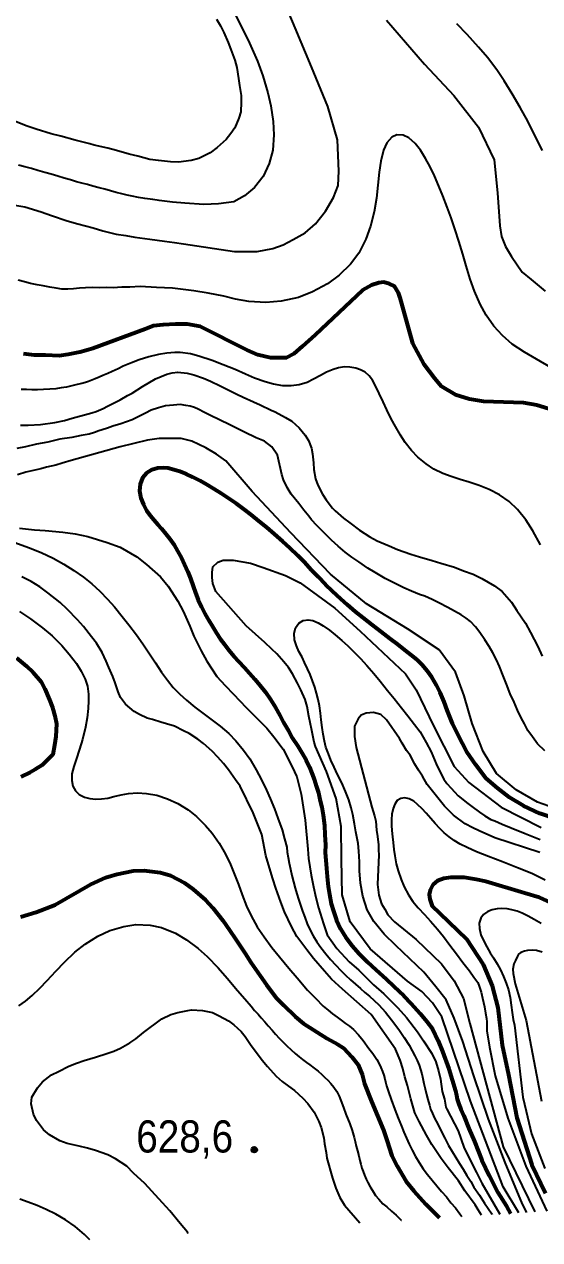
# Model space of a CAD drawing. Header units: metres. Extents: x 552626 to 559174, y 1843804 to 1852371.
# Drawn here: x 555814 to 556086, y 1843907 to 1844549 of the extents above; entities that cross this region are included whole.
import ezdxf

# ---------------------------------------------------------------- set-up
doc = ezdxf.new("R2010")
doc.units = ezdxf.units.M
doc.header["$LTSCALE"] = 6.8
for name, color, linetype, lineweight in [('1', 7, 'Continuous', 25), ('2', 7, 'Continuous', 53), ('5', 7, 'Continuous', 25)]:
    doc.layers.add(name, color=color, linetype=linetype, lineweight=lineweight)

msp = doc.modelspace()

# ---------------------------------------------------------------- hatches: boundary and pattern name
at = {"layer": '5'}
msp.add_hatch(color=256, dxfattribs=at).paths.add_polyline_path([(555937.27, 1843954.34, 1), (555934.27, 1843954.34, 1)])

# ---------------------------------------------------------------- linework, layer by layer
at = {"layer": '1'}
for points in [[(555808.25, 1844453.55), (555814.58, 1844452.35), (555823.19, 1844449.72), (555828.65, 1844447.83), (555836.99, 1844445.07), (555842.62, 1844443.4), (555850.68, 1844441.37), (555855.72, 1844439.81), (555862.9, 1844437.95), (555868.01, 1844437.35), (555872.7, 1844436.42), (555880.53, 1844435.4), (555888.38, 1844434.2), (555893.61, 1844433.52), (555898.45, 1844432.79), (555925.33, 1844428.74), (555937.22, 1844428.74), (555945.54, 1844430.33), (555951.09, 1844432.31), (555956.24, 1844435.1), (555962.58, 1844438.67), (555968.12, 1844443.44), (555973.27, 1844450.19), (555977.63, 1844457.34), (555980.01, 1844463.7), (555980.4, 1844471.25), (555979.68, 1844487.82), (555974.57, 1844505.39), (555965.96, 1844526.39), (555957.39, 1844547.05), (555944.53, 1844577.69)], [(555924.51, 1844556.55), (555929.27, 1844547.22), (555933.26, 1844538.89), (555937.39, 1844529.32), (555940.29, 1844521.55), (555942.93, 1844512.72), (555944.46, 1844505.82), (555945.7, 1844497.46), (555946.03, 1844490.53), (555945.49, 1844482.35), (555943.6, 1844475.32), (555940.43, 1844468.39), (555935.81, 1844462.66), (555930.66, 1844458.25), (555924.98, 1844455.13), (555916.79, 1844453.99), (555909.15, 1844453.59), (555899.01, 1844454.36), (555892.61, 1844454.95), (555885.59, 1844455.81), (555882.11, 1844456.25), (555877.94, 1844456.9), (555874.64, 1844457.43), (555871.35, 1844458.06), (555868.6, 1844458.62), (555865.74, 1844459.31), (555862.77, 1844460.06), (555859.88, 1844460.87), (555856.83, 1844461.72), (555853.81, 1844462.53), (555850.59, 1844463.38), (555847.68, 1844464.13), (555844.64, 1844464.92), (555841.85, 1844465.7), (555838.75, 1844466.6), (555835.43, 1844467.6), (555832.12, 1844468.58), (555828.55, 1844469.64), (555825.23, 1844470.6), (555821.54, 1844471.62), (555818.15, 1844472.59), (555814.57, 1844473.49), (555811.21, 1844474.46)], [(555915.82, 1844551.56), (555917.87, 1844548.11), (555919.65, 1844544.53), (555921.93, 1844539.2), (555923.44, 1844535.49), (555925.56, 1844529.96), (555926.53, 1844525.99), (555927.45, 1844520.2), (555928, 1844516.56), (555928.76, 1844511.24), (555928.91, 1844507.74), (555928.69, 1844502.67), (555927.59, 1844499.3), (555925.47, 1844494.18), (555923.39, 1844491.07), (555920.83, 1844487.99), (555916.14, 1844483.69), (555912.48, 1844480.95), (555906.4, 1844477.9), (555902.35, 1844476.83), (555895.79, 1844476), (555891.49, 1844476.13), (555885.13, 1844476.86), (555880.68, 1844477.44), (555874.19, 1844479.1), (555869.78, 1844480.17), (555863.06, 1844482.18), (555858.43, 1844483.41), (555851.28, 1844485.08), (555848.92, 1844485.73), (555841.26, 1844487.63), (555833.58, 1844489.71), (555828.47, 1844490.97), (555820.56, 1844493.41), (555815.78, 1844495.09), (555808.28, 1844498.05)], [(556005.62, 1844551.07), (556025.61, 1844527.8), (556041.2, 1844511.15), (556054.19, 1844494.56), (556062.39, 1844477.16), (556064.13, 1844459.78), (556065.42, 1844442.32), (556066.29, 1844436.66), (556068.46, 1844431.43), (556071.5, 1844426.2), (556077.15, 1844417.92), (556081.93, 1844414), (556089.32, 1844407.89)], [(556087.85, 1844482.14), (556084.29, 1844489.47), (556080.1, 1844497.65), (556076.1, 1844504.98), (556072, 1844512.08), (556067.73, 1844518.93), (556063.77, 1844524.73), (556058.85, 1844531.28), (556054.2, 1844536.78), (556048.2, 1844543.39), (556042.63, 1844549.07)], [(556039.62, 1844446.67), (556037.66, 1844452.19), (556035.32, 1844458.26), (556033.25, 1844463.38), (556030.9, 1844468.72), (556028.63, 1844473.47), (556026.21, 1844478.03), (556023.45, 1844482.34), (556020.68, 1844485.87), (556017.37, 1844488.81), (556014.35, 1844490.35), (556011.05, 1844490.52), (556008.38, 1844489.3), (556005.82, 1844486.25), (556004.05, 1844482.31), (556002.61, 1844476.59), (556001.76, 1844470.73), (556001.04, 1844463.86), (556000.21, 1844456.97), (555999.08, 1844449.86), (555997.12, 1844442.24), (555994.68, 1844435.27), (555990.88, 1844427.93), (555986.61, 1844422.07), (555980.59, 1844416.24), (555974.39, 1844411.77), (555966.52, 1844407.51), (555959.03, 1844404.58), (555949.99, 1844402.5), (555941.77, 1844401.91), (555932.87, 1844402.41), (555925.76, 1844403.72), (555919.61, 1844405.15), (555911.34, 1844406.79), (555903.86, 1844407.99), (555892.65, 1844409.41), (555884.13, 1844409.84), (555875.58, 1844410.32), (555870, 1844409.93), (555865.81, 1844410.03), (555861.32, 1844409.66), (555857.97, 1844409.87), (555854.02, 1844409.67), (555850.42, 1844409.74), (555846.65, 1844409.58), (555843.51, 1844409.4), (555840.24, 1844409.17), (555837.3, 1844408.97), (555834.23, 1844409.01), (555831.11, 1844409.49), (555827.89, 1844409.95), (555824.35, 1844410.68), (555821.05, 1844411.25), (555817.56, 1844411.94), (555814.43, 1844412.72), (555811.06, 1844413.63)], [(556092.32, 1844367.55), (556084.72, 1844371.91), (556078.38, 1844375.66), (556071.96, 1844379.92), (556066.83, 1844384.36), (556062.19, 1844389.29), (556058.19, 1844395.15), (556054.94, 1844401), (556051.94, 1844407.92), (556049.76, 1844414.17), (556047.59, 1844421.25), (556045.82, 1844427.44), (556043.73, 1844434.3), (556041.85, 1844440.18), (556039.62, 1844446.67)], [(556086.79, 1844273.92), (556082.8, 1844281.27), (556079.18, 1844287.01), (556074.77, 1844292.56), (556070.33, 1844296.74), (556065.26, 1844300.34), (556059.83, 1844303.13), (556054.54, 1844305.24), (556049.14, 1844307.02), (556044.51, 1844308.34), (556039.63, 1844309.88), (556035.29, 1844311.51), (556030.56, 1844313.92), (556026.42, 1844316.63), (556022.12, 1844320.23), (556018.77, 1844323.73), (556015.45, 1844327.94), (556012.91, 1844331.81), (556010.3, 1844336.37), (556008.11, 1844340.47), (556005.72, 1844345.25), (556003.72, 1844349.34), (556001.63, 1844353.89), (555999.96, 1844357.44), (555998.19, 1844360.87), (555996.39, 1844363.2), (555994.37, 1844365.08), (555991.85, 1844366.34), (555989.3, 1844367.22), (555986.24, 1844367.77), (555983.45, 1844367.88), (555980.25, 1844367.45), (555977.33, 1844366.56), (555973.93, 1844365.04), (555970.78, 1844363.35), (555967.07, 1844361.37), (555963.64, 1844359.7), (555959.49, 1844358.34), (555955.26, 1844357.8), (555950.85, 1844357.8), (555945.95, 1844358.7), (555941.47, 1844359.93), (555935.91, 1844361.98), (555931.08, 1844363.98), (555925.62, 1844366.4), (555919.29, 1844368.93), (555913.49, 1844371.21), (555906.47, 1844373.46), (555902.08, 1844374.68), (555896.7, 1844375.54), (555893.8, 1844375.49), (555889.5, 1844375.16), (555885.1, 1844374.41), (555880.12, 1844373.21), (555874.9, 1844371.61), (555870.87, 1844369.99)], [(555870.87, 1844369.99), (555866.53, 1844368.25), (555863.84, 1844366.87), (555860.79, 1844365.46), (555858.45, 1844364.35), (555855.85, 1844363.25), (555853.89, 1844362.36), (555851.7, 1844361.51), (555849.94, 1844360.8), (555848.23, 1844360.16), (555846.69, 1844359.66), (555844.65, 1844359.08), (555842.16, 1844358.52), (555839.34, 1844357.83), (555836.56, 1844357.24), (555833.75, 1844356.73), (555830.94, 1844356.33), (555827.84, 1844356.11), (555824.52, 1844355.85), (555821.29, 1844355.82), (555818.28, 1844355.73), (555815.49, 1844355.84), (555812.61, 1844355.98)], [(555858.17, 1844347.09), (555862.1, 1844349.11), (555864.87, 1844350.5), (555868.77, 1844352.7), (555871.28, 1844353.96), (555876.72, 1844357.49), (555883.62, 1844361.59), (555889.5, 1844363.94), (555892.34, 1844364.77), (555895.34, 1844365.15), (555900.26, 1844364.53), (555903.87, 1844363.74), (555908.96, 1844361.82), (555912.67, 1844360.28), (555917.83, 1844357.8), (555921.26, 1844356.14), (555926.63, 1844353.48), (555929.88, 1844351.8), (555935.31, 1844349.44), (555938.94, 1844347.8), (555944.6, 1844345.09), (555946.71, 1844344.12), (555952.21, 1844341.2), (555955.51, 1844339.14), (555959.45, 1844335.74), (555962.61, 1844331.76), (555964.37, 1844329.04), (555966.03, 1844324.88), (555966.49, 1844321.99), (555966.99, 1844317.21), (555967.15, 1844313.71), (555968.15, 1844308.71), (555969.24, 1844305.33), (555971.72, 1844300.7), (555973.72, 1844297.62), (555977.11, 1844293.29), (555978.53, 1844291.86), (555982.92, 1844287.94), (555986.18, 1844285.4), (555991.31, 1844281.58), (555996.69, 1844278.07), (556000.58, 1844275.9), (556006.98, 1844273.28), (556011.4, 1844271.37), (556018.35, 1844269), (556022.91, 1844267.49), (556029.6, 1844265.66), (556034.24, 1844264.25), (556041.46, 1844262.02), (556046.25, 1844260.15), (556051.24, 1844258.3), (556055.97, 1844256.14), (556062.54, 1844252.21), (556066.63, 1844249.21), (556071.6, 1844243.65), (556074.43, 1844239.26), (556078.98, 1844232.51), (556081.59, 1844227.61), (556085.46, 1844220.21), (556087.72, 1844215.08)], [(555812.39, 1844337.09), (555816.39, 1844337.02), (555822.8, 1844337.44), (555830.47, 1844338.4), (555835.55, 1844339.51), (555839.68, 1844340.69), (555848.12, 1844343.08), (555850.05, 1844343.61), (555852.33, 1844344.37), (555855.94, 1844345.96), (555858.17, 1844347.09)], [(556085.31, 1844168.81), (556082.66, 1844172.48), (556080.22, 1844175.83), (556078.37, 1844179.34), (556076.69, 1844182.55), (556074.8, 1844186.54), (556072.93, 1844190.72), (556070.94, 1844195.22), (556069.01, 1844200.22), (556067.16, 1844204.68), (556065.21, 1844209.63), (556063.6, 1844213.16), (556061.78, 1844216.83), (556059.74, 1844220.24), (556057.49, 1844223.74), (556054.82, 1844227.51), (556052.5, 1844230.5), (556049.83, 1844233.36), (556047.56, 1844235.19), (556044.9, 1844236.89), (556041.42, 1844238.9), (556037.86, 1844240.79), (556033.28, 1844243.29), (556029.69, 1844244.98), (556025.76, 1844246.69), (556023.04, 1844247.55), (556018.75, 1844249.38), (556014.66, 1844251.2), (556009.15, 1844254.03), (556004.9, 1844256.03), (555999.66, 1844259.17), (555995.74, 1844261.46), (555990.9, 1844264.92), (555987.26, 1844267.42), (555983.76, 1844270.03), (555980.12, 1844273.17), (555976.59, 1844276.36), (555971.92, 1844280.98), (555968.78, 1844284.15), (555965.98, 1844287.15), (555964.56, 1844288.96), (555961.92, 1844292.16), (555959.26, 1844295.65), (555955.31, 1844300.62), (555953.13, 1844304.1), (555951.11, 1844308.26), (555950.28, 1844311.09), (555948.06, 1844321.25), (555945.01, 1844325.6), (555941.1, 1844328.66), (555936.75, 1844330.4), (555930.67, 1844333.45), (555922.41, 1844337.38), (555912.62, 1844342.13), (555909.46, 1844343.82), (555906.17, 1844345.52), (555904.11, 1844346.34), (555901.89, 1844347.16), (555899.66, 1844347.53), (555896.55, 1844347.92), (555893.16, 1844347.71), (555888.91, 1844347.35), (555885.21, 1844346.29), (555881.27, 1844344.97), (555878.39, 1844343.48)], [(555878.39, 1844343.48), (555875.44, 1844342.04), (555873.31, 1844340.98), (555871.2, 1844339.96), (555868.27, 1844338.89), (555865.27, 1844337.77), (555861.02, 1844336.48), (555858.23, 1844335.54), (555855.49, 1844334.69), (555853.7, 1844334.02), (555851.42, 1844333.27), (555848.56, 1844332.34), (555844.4, 1844331.61), (555839.34, 1844330.5), (555833.14, 1844329.64), (555826.72, 1844328.16), (555820.77, 1844327), (555815.01, 1844325.59), (555810.45, 1844324.8)], [(556103.28, 1844131.64), (556085.35, 1844137.84), (556074.06, 1844144.35), (556063.6, 1844153.02), (556056.59, 1844164.72), (556050.75, 1844179.43), (556046.57, 1844194.17), (556041.93, 1844206.61), (556033.37, 1844218.43), (556016.73, 1844229.41), (555995.01, 1844242.61), (555976.02, 1844258.31), (555955.11, 1844280.19), (555934.7, 1844302), (555920.67, 1844318.19), (555915.89, 1844321.68), (555910.24, 1844325.17), (555902.85, 1844328.66), (555897.2, 1844329.96), (555890.67, 1844329.96), (555885.46, 1844329.96), (555879.37, 1844329.09), (555865.03, 1844325.6), (555839.02, 1844318.33), (555834.32, 1844317.07), (555831.03, 1844315.9), (555826.01, 1844314.89)], [(555826.01, 1844314.89), (555822.98, 1844314.03), (555818.25, 1844312.96), (555815.1, 1844312.19), (555810.69, 1844310.87)], [(555811.76, 1844282.6), (555819.66, 1844281.87), (555825.43, 1844281.45), (555834.7, 1844280.52), (555841.11, 1844279.6), (555847.85, 1844278.25), (555858.15, 1844275.16), (555864.96, 1844272.58), (555873.7, 1844267.48), (555878.87, 1844263.46), (555886.17, 1844256.93), (555890.21, 1844252.1), (555895.39, 1844244.17), (555898.16, 1844238.8), (555901.72, 1844230.95), (555903.9, 1844225.7), (555907.75, 1844217.79), (555910.63, 1844212.34), (555915.92, 1844204.33), (555920.33, 1844199.54), (555924.8, 1844195.05), (555931.5, 1844187.98), (555935.79, 1844183.46), (555942.31, 1844177.03), (555946.03, 1844172.45), (555950.95, 1844165.91), (555955.74, 1844156.65), (555958.14, 1844151.31), (555960.53, 1844142.23), (555962.66, 1844128.35), (555964.05, 1844113.03), (555964.37, 1844108.21), (555965.77, 1844099.33), (555967.1, 1844093.21), (555968.19, 1844087.62), (555969.64, 1844082.09), (555972.22, 1844073.64), (555974.29, 1844067.8), (555979.28, 1844060.7), (555985.79, 1844053.61), (555990.93, 1844049.1), (555998.74, 1844041.5), (556004.12, 1844036.65), (556011.61, 1844029.3), (556016.16, 1844024.24)], [(555809.3, 1844275.16), (555816.49, 1844272.47), (555823.16, 1844269.79)], [(555823.16, 1844269.79), (555829.57, 1844266.81), (555835.24, 1844263.69), (555840.55, 1844260.35), (555845.5, 1844256.84), (555849.95, 1844253.22), (555854.15, 1844249.47), (555858.18, 1844245.24), (555861.9, 1844241.05), (555865.97, 1844236.09), (555869.6, 1844231.52), (555873.56, 1844226.24), (555876.96, 1844221.53), (555880.48, 1844216.25), (555883.61, 1844211.48), (555886.8, 1844206.64), (555889.92, 1844202.36), (555892.96, 1844198.56), (555896.42, 1844194.95), (555899.91, 1844191.73), (555904.33, 1844188.15), (555908.6, 1844184.92), (555913.56, 1844181.28), (555917.78, 1844178.06), (555922.34, 1844174.12), (555926.08, 1844170.31), (555930.03, 1844165.47), (555933.32, 1844160.77), (555936.78, 1844155.05), (555939.59, 1844149.8), (555942.24, 1844144.3), (555944.06, 1844139.85), (555946.45, 1844134.37), (555948.18, 1844129.5), (555950.54, 1844123.29), (555951.75, 1844118.62), (555952.89, 1844114.12), (555953.15, 1844111.42), (555953.62, 1844108.69), (555954.17, 1844105.77), (555954.95, 1844102.56), (555955.64, 1844099.13), (555956.54, 1844095.82), (555957.32, 1844092.57), (555958.25, 1844089.54), (555959.05, 1844086.61), (555960.11, 1844083.58), (555961.13, 1844080.42), (555962.47, 1844077.1), (555963.74, 1844073.66), (555965.33, 1844070.36), (555966.86, 1844067.27), (555968.84, 1844064.19), (555970.93, 1844061.19), (555973.51, 1844057.88), (555976.04, 1844054.85), (555978.82, 1844051.73), (555981.38, 1844049.06), (555983.97, 1844046.57), (555986.61, 1844044.09), (555989.16, 1844041.8), (555991.83, 1844039.41), (555994.19, 1844037.37), (555996.56, 1844035.38), (555999.06, 1844033.19)], [(556075.39, 1843920.96), (556067.25, 1843934.7), (556049.91, 1843979.97), (556034.83, 1844024.49), (556029.8, 1844031.99), (556024.22, 1844037.96), (556016.73, 1844043.35), (555997.02, 1844060.41), (555986.35, 1844074.65), (555982.14, 1844088.94), (555981.89, 1844107.74), (555981.71, 1844125), (555978.93, 1844139.83), (555973.91, 1844154.06), (555967.99, 1844167.29), (555967.42, 1844169.59), (555966.68, 1844173.21), (555966.16, 1844175.81), (555965.25, 1844180.07), (555964.56, 1844183.31), (555963.63, 1844188.43), (555962.68, 1844192.21), (555960.42, 1844197.35), (555958.56, 1844200.82), (555955.95, 1844205.73), (555953.82, 1844209.07), (555951.44, 1844212.11), (555947.69, 1844216.2), (555945.09, 1844218.73), (555941.31, 1844222.35), (555931.48, 1844231.01), (555915.42, 1844249.23), (555913.88, 1844253.46), (555913.5, 1844256.54), (555913.5, 1844259.24), (555913.88, 1844262.32), (555916.57, 1844264.63), (555919.26, 1844265.78), (555924.63, 1844265.78), (555933.84, 1844264.24)], [(555933.84, 1844264.24), (555940.37, 1844261.93), (555952.26, 1844257.7), (555959.94, 1844253.85), (555978.25, 1844240.35), (555991.7, 1844228.18), (556015.63, 1844205.8), (556021.14, 1844197.23), (556030.32, 1844178.24), (556041.34, 1844156.8), (556049.12, 1844148.37), (556066.03, 1844135.22), (556087.17, 1844124.5)], [(555958.28, 1844067.03), (555955.42, 1844072.3), (555951.79, 1844080.04), (555949.81, 1844085.13), (555947.19, 1844092.43), (555945.61, 1844097.38), (555943.33, 1844104.91), (555941.87, 1844109.78), (555939.77, 1844120.87), (555935.24, 1844132.35), (555928.34, 1844146.37), (555925.92, 1844149.77), (555922.23, 1844155.01), (555919.43, 1844158.36), (555916.45, 1844161.69), (555913.5, 1844164.84), (555909.01, 1844168.83), (555905.96, 1844171.2), (555901.31, 1844174.14), (555898.38, 1844175.57), (555893.7, 1844178.03), (555889.46, 1844179.3), (555886.49, 1844180.26), (555882.06, 1844181.51), (555879.2, 1844182.38), (555875.07, 1844184.24), (555872.41, 1844185.81), (555867.84, 1844189.7), (555865.12, 1844193.16), (555863.89, 1844196.14), (555862.25, 1844200.97), (555861.08, 1844204.24), (555858.95, 1844209.1), (555857.59, 1844212.35), (555855.4, 1844216.92), (555852.4, 1844221.96), (555849.79, 1844225.33), (555845.6, 1844230.79), (555842.4, 1844234.28), (555836.96, 1844239.87), (555833.18, 1844243.48), (555826.84, 1844248.58), (555822.47, 1844251.64), (555817.94, 1844254.49), (555813.07, 1844256.92)], [(555811.71, 1844238.6), (555817.6, 1844234.81), (555823.94, 1844230.08), (555829.01, 1844225.71), (555834.19, 1844220.61), (555838.09, 1844216.18), (555841.81, 1844211.26), (555844.33, 1844207.16), (555846.47, 1844202.83), (555847.61, 1844199.15), (555848.25, 1844195.02), (555848.31, 1844191.4), (555848.11, 1844187.42), (555847.5, 1844182.5), (555846.56, 1844177.46), (555845.03, 1844171), (555843.43, 1844165.98), (555841.66, 1844160.52), (555840.4, 1844156.77)], [(556079.6, 1843921.22), (556077.43, 1843925.52), (556068.29, 1843947.5), (556059.47, 1843970.41), (556051.62, 1843993.34), (556045.89, 1844011.53), (556041.35, 1844023.86), (556037.05, 1844033.47), (556031.67, 1844040.31), (556025.22, 1844048.2), (556017.83, 1844055.09), (556010.55, 1844062.12), (556004.27, 1844068.24), (555998.93, 1844074.96), (555995.37, 1844081.13), (555993, 1844088.32), (555991.79, 1844095.11), (555991.31, 1844101.63), (555991.36, 1844106.41), (555990.93, 1844111.99), (555990.53, 1844116.05), (555989.42, 1844122.21), (555988.68, 1844126.4), (555987.81, 1844131.44), (555986.98, 1844134.91), (555985.72, 1844139.07), (555983.92, 1844143.63), (555981.9, 1844148.09), (555979.77, 1844152.48), (555977.91, 1844156.35), (555976.15, 1844160.13), (555974.87, 1844163.37), (555973.62, 1844166.99), (555972.85, 1844170.15), (555972.12, 1844173.87), (555971.62, 1844177.32), (555971.14, 1844181.33), (555970.72, 1844184.89), (555970.2, 1844188.78), (555969.53, 1844192.08), (555968.69, 1844195.55), (555967.64, 1844198.76), (555966.53, 1844201.96), (555965.19, 1844205.31), (555963.9, 1844208.36), (555962.34, 1844211.71), (555960.97, 1844214.5), (555959.36, 1844217.58), (555958.09, 1844220.42), (555957.03, 1844223.69), (555956.82, 1844227.01), (555957.59, 1844230.09), (555959.27, 1844232.55), (555961.59, 1844233.9), (555964.14, 1844234.28), (555966.67, 1844233.81), (555969.45, 1844232.61)], [(555969.45, 1844232.61), (555972.15, 1844231.01), (555975.41, 1844228.73), (555978.45, 1844226.34), (555981.99, 1844223.37), (555985.15, 1844220.49), (555988.55, 1844217.22), (555991.84, 1844213.82), (555995.13, 1844210.17), (555998.82, 1844205.94), (556002.21, 1844201.79), (556006.18, 1844196.99), (556009.57, 1844192.67), (556013.48, 1844187.77), (556016.79, 1844183.57), (556020.38, 1844178.95), (556023.35, 1844175.06), (556026.58, 1844169.41), (556029.2, 1844164.44), (556031.81, 1844158.18), (556033.68, 1844154.1), (556035.75, 1844150.04), (556037.44, 1844147.81), (556039.62, 1844145.31), (556041.41, 1844143.32), (556043.42, 1844141.32), (556044.96, 1844139.97), (556047.85, 1844137.67), (556050.68, 1844135.55), (556054.66, 1844132.59), (556057.55, 1844130.68), (556060.69, 1844128.83), (556062.8, 1844127.99), (556066.62, 1844126.35), (556071.33, 1844124.44), (556078.85, 1844121.37), (556086.75, 1844118.26)], [(556086.52, 1844111.4), (556062.78, 1844119), (556054.52, 1844122.74), (556051.06, 1844124.34), (556047.07, 1844126.48), (556040.94, 1844131.02), (556036.15, 1844135.83), (556027.1, 1844147.2), (556024.54, 1844151.73), (556022.53, 1844154.81), (556020.61, 1844157.99), (556018.03, 1844162.71), (556016.09, 1844165.22), (556013.89, 1844169.13), (556012.36, 1844171.51), (556005.61, 1844181.49), (556002.54, 1844184.19), (555998.7, 1844185.34), (555994.86, 1844184.96), (555992.17, 1844183.8), (555990.64, 1844181.88), (555988.72, 1844178.03), (555988.72, 1844174.95), (555988.72, 1844172.64), (555989.49, 1844166.87), (555997.87, 1844135.26), (555999.21, 1844130.67), (555999.85, 1844127.81), (556000.33, 1844123.21), (556000.76, 1844119.83), (556001.32, 1844115.34), (556001.38, 1844112.59), (556001.5, 1844110.13), (556000.74, 1844094.44), (556001.54, 1844088.83), (556002.87, 1844084.29), (556004.73, 1844081.35), (556006.33, 1844078.41), (556009.79, 1844074.68), (556021.24, 1844065.43), (556034.63, 1844052.51), (556041.33, 1844043.56), (556046.16, 1844034.23), (556049.57, 1844021.07), (556067.25, 1843955.83), (556083.93, 1843921.49)], [(556089.1, 1844165.01), (556085.31, 1844168.81)], [(555840.4, 1844156.77), (555839.51, 1844152.9), (555839.39, 1844149.42), (555839.89, 1844146.45), (555841.36, 1844143.84), (555843.32, 1844142.03), (555846.09, 1844140.56), (555848.92, 1844139.82), (555852.14, 1844139.48), (555855.13, 1844139.63), (555858.44, 1844140.12), (555861.66, 1844140.83), (555865.54, 1844141.73), (555869.36, 1844142.44), (555874.05, 1844142.87), (555878.88, 1844142.58), (555884.34, 1844141.63), (555890.02, 1844139.68), (555895.33, 1844137.25), (555900.78, 1844133.8), (555905.24, 1844130.27), (555910, 1844125.64), (555913.55, 1844121.56), (555917.3, 1844116.28), (555919.94, 1844111.76), (555922.86, 1844105.85), (555925.02, 1844100.66), (555927.42, 1844094.41), (555929.36, 1844089.01), (555931.7, 1844083.05), (555934.07, 1844077.92), (555937.31, 1844072.11), (555940.91, 1844066.75), (555945.01, 1844061.2), (555948.99, 1844056.29), (555953.95, 1844050.3), (555958.42, 1844045.06), (555963.94, 1844038.67), (555968.02, 1844034.32), (555972.11, 1844030.12), (555974.74, 1844027.99), (555977.11, 1844026.05), (555979.52, 1844024.28), (555981.63, 1844022.71), (555983.96, 1844021.06), (555985.99, 1844019.55), (555988.15, 1844017.84), (555990.74, 1844014.97), (555993.22, 1844012.07), (555996.31, 1844007.86), (555998.35, 1844005.09), (556000.46, 1844001.93), (556001.5, 1844000.1), (556002.63, 1843997.84), (556003.44, 1843995.7), (556004.13, 1843993.68), (556004.68, 1843991.7), (556005.06, 1843990.17), (556005.54, 1843988.14), (556006.6, 1843984.93), (556007.97, 1843980.82), (556010.03, 1843975.49), (556011.65, 1843971.06), (556013.44, 1843966.83), (556014.64, 1843963.66)], [(556089.37, 1844096.77), (556082.25, 1844100.19), (556074.7, 1844103.31), (556066.75, 1844106.41), (556059.42, 1844109.3), (556053.16, 1844111.75), (556048.17, 1844113.99), (556044.48, 1844115.76), (556041.3, 1844117.67), (556038.6, 1844119.59), (556036.02, 1844121.74), (556033.67, 1844124.04), (556031.33, 1844126.6), (556029, 1844129.25), (556026.55, 1844132.03), (556024.31, 1844134.44), (556022.01, 1844136.77), (556019.91, 1844138.43), (556017.61, 1844139.71), (556015.24, 1844140.21), (556013.07, 1844139.87), (556011.19, 1844138.83), (556009.9, 1844136.82), (556009, 1844134.57), (556008.46, 1844131.52), (556008.17, 1844128.79), (556008.16, 1844125.56), (556008.37, 1844122.87), (556008.73, 1844119.64), (556009.08, 1844116.66), (556009.5, 1844112.99), (556009.93, 1844109.53), (556010.73, 1844105.39), (556011.72, 1844101.56), (556013.29, 1844097.1), (556014.96, 1844093.13), (556017.11, 1844089.01), (556019.52, 1844085.42), (556022.27, 1844082.05), (556025.56, 1844078.53), (556028.75, 1844075.12), (556032.43, 1844070.91), (556035.58, 1844066.97), (556038.92, 1844062.46), (556042.51, 1844057.77), (556045.81, 1844053.27), (556049.43, 1844048.74), (556051.66, 1844045.56), (556053.7, 1844042.59), (556054.49, 1844040.74), (556055.52, 1844037.48), (556056.31, 1844034.3), (556057.27, 1844029.86), (556057.86, 1844026.54), (556058.34, 1844023.59), (556058.49, 1844021.82), (556058.51, 1844020.74), (556058.54, 1844017.07), (556060.03, 1844008.49), (556062.99, 1843993.28), (556069.57, 1843971.02), (556079.1, 1843945.55), (556090.13, 1843921.88)], [(556087.17, 1844073.82), (556083.53, 1844075.95), (556080.43, 1844077.65), (556077.24, 1844079.23), (556074.62, 1844080.31), (556071.77, 1844081.12), (556069.31, 1844081.57), (556066.49, 1844081.71), (556064.06, 1844081.63), (556061.27, 1844081.04), (556059.05, 1844080.18), (556056.78, 1844078.57), (556055.38, 1844076.73), (556054.48, 1844074.08), (556054.68, 1844071.12), (556055.44, 1844067.82), (556056.92, 1844064.42), (556058.48, 1844061.49), (556060.37, 1844058.39), (556062.05, 1844055.76), (556064.01, 1844052.47), (556065.69, 1844049.35), (556067.42, 1844045.85), (556068.76, 1844042.36), (556069.97, 1844038.74), (556070.83, 1844034.67), (556071.47, 1844030.77), (556071.83, 1844026.8), (556072.5, 1844023.13), (556073.08, 1844020.08), (556077.62, 1843982.13), (556079.27, 1843974.62), (556082.14, 1843962.63), (556089.23, 1843944.32)], [(555826.37, 1844043.64), (555831.01, 1844048.67), (555835.47, 1844053.33), (555841.01, 1844058.65), (555846.41, 1844062.98), (555853.07, 1844067.17), (555859.41, 1844070.04), (555866.94, 1844072.2), (555873.27, 1844073.25), (555880.83, 1844072.96), (555886.77, 1844071.69), (555894.17, 1844068.64), (555899.89, 1844065.15), (555906.2, 1844060.64), (555910.92, 1844056.35), (555916.62, 1844050.41), (555921.4, 1844044.9), (555926.93, 1844038.48), (555930.69, 1844033.96), (555934.05, 1844030.16), (555935.93, 1844027.92), (555937.74, 1844026.01), (555939.43, 1844023.96), (555941.35, 1844021.89), (555943.07, 1844019.81), (555945.15, 1844017.49), (555946.96, 1844015.41), (555948.85, 1844013.3), (555950.84, 1844011.34), (555952.88, 1844009.22), (555955.2, 1844007.14), (555957.26, 1844005.15), (555959.37, 1844003.4), (555961.2, 1844001.91), (555963.24, 1844000.48), (555965.16, 1843999.11), (555967.41, 1843997.46), (555969.44, 1843995.82), (555971.4, 1843994.13), (555973.09, 1843992.54), (555974.54, 1843991.01), (555976.15, 1843989.24), (555977.77, 1843987.32), (555979.29, 1843985.01), (555980.66, 1843982.65), (555981.45, 1843980.33), (555982.9, 1843976.66), (555984.12, 1843973.05), (555986.12, 1843968.01), (555987.35, 1843964.39), (555988.52, 1843960.78), (555988.99, 1843958.63), (555989.63, 1843956.17), (555990.18, 1843953.76), (555990.93, 1843951.05), (555991.44, 1843948.7), (555992, 1843946.62), (555992.58, 1843944.64), (555993.18, 1843942.89), (555994.03, 1843940.82), (555994.85, 1843938.83), (555995.78, 1843936.96), (555996.93, 1843934.77), (555998.14, 1843932.86), (555999.81, 1843930.19), (556001.55, 1843928.19), (556003.58, 1843925.73), (556005.74, 1843924.08), (556008.12, 1843921.8), (556010.72, 1843919.71), (556013.32, 1843917.15), (556013.4, 1843917.08)], [(556055.67, 1843919.72), (556053.96, 1843922.5), (556052.3, 1843925.15), (556046.97, 1843932.68), (556043.66, 1843937.8), (556038.11, 1843944.82), (556034.37, 1843949.6), (556029.44, 1843956.99), (556026.72, 1843961.98), (556022.75, 1843969.3), (556020.55, 1843973.89), (556018.41, 1843981.15), (556016.57, 1843988.17), (556015.32, 1843992.87), (556014.19, 1843997.3), (556012.79, 1844001.61), (556010.25, 1844007.49), (555997.55, 1844025.8), (555982.36, 1844039.17), (555976.45, 1844044.43), (555972.78, 1844048.64), (555966.98, 1844055.35), (555963.45, 1844059.96), (555958.28, 1844067.03)], [(556087.83, 1844058.73), (556084.69, 1844059.48), (556082.86, 1844059.73), (556080.02, 1844059.56), (556078.44, 1844059.27), (556076.45, 1844058.45), (556075.32, 1844057.64), (556074.68, 1844056.61), (556073.66, 1844054.2), (556072.82, 1844052.48), (556072.22, 1844049.74), (556072.42, 1844047.39), (556073.47, 1844042), (556079.27, 1844022.66), (556087.43, 1843979.92)], [(555811.47, 1844030.34), (555815.03, 1844032.82), (555818.48, 1844035.74), (555822.52, 1844039.71), (555826.37, 1844043.64)], [(555999.06, 1844033.19), (556001.54, 1844030.93), (556004.99, 1844026.99), (556008.24, 1844023.01), (556012.02, 1844017.78), (556014.86, 1844013.63), (556017.46, 1844009.56), (556019.11, 1844006.63), (556020.6, 1844003.9), (556021.68, 1844001.4), (556022.74, 1843999), (556023.45, 1843996.76), (556024.16, 1843994.47), (556024.74, 1843992), (556025.36, 1843989.34), (556025.95, 1843986.57), (556026.69, 1843983.55), (556027.35, 1843980.8), (556028.2, 1843977.93), (556028.83, 1843975.82), (556029.81, 1843973.4), (556030.98, 1843970.92), (556032.6, 1843967.86), (556034.45, 1843964.1), (556036.4, 1843960.36), (556038.35, 1843956.52), (556040.17, 1843953.34), (556042.11, 1843950.2), (556044.05, 1843947.07), (556046.11, 1843943.97), (556047.99, 1843940.68), (556050.04, 1843937.45), (556051.73, 1843934.53), (556054.59, 1843930.24), (556057.26, 1843926.12), (556061.13, 1843920.4), (556061.33, 1843920.08)], [(555833.01, 1843959.08), (555827.58, 1843962.12), (555824.47, 1843964.87), (555820.7, 1843969.84), (555819.15, 1843973.07), (555817.89, 1843978.63), (555818.32, 1843982.02), (555821.32, 1843986.98), (555823.97, 1843990.17), (555828.66, 1843993.8), (555832.33, 1843995.69), (555837.81, 1843998.38), (555841.88, 1844000.13), (555846, 1844001.5), (555851.97, 1844003.3), (555857.94, 1844005.1), (555861.6, 1844006.32), (555865.11, 1844008), (555870.11, 1844010.72), (555873.17, 1844012.91), (555877.24, 1844016.19), (555880.11, 1844018.36), (555884.12, 1844021.34), (555886.91, 1844023.4), (555891.77, 1844025.73), (555895.35, 1844026.84), (555900.74, 1844027.9), (555902.52, 1844028.22), (555908.37, 1844027.9), (555913.75, 1844026.76), (555917.2, 1844025.1), (555922.21, 1844022.39), (555925.04, 1844020.36), (555928.83, 1844016.74), (555930.98, 1844014.05), (555934.13, 1844009.39), (555936.33, 1844006.33), (555939.97, 1844001.64), (555942.77, 1843998.27), (555947.23, 1843993.11), (555950.53, 1843990.38), (555953.88, 1843987.94), (555957.03, 1843985.67), (555961.45, 1843981.55), (555964, 1843978.72), (555967.42, 1843974.2), (555969.77, 1843969.15), (555971.03, 1843965.97), (555972.46, 1843960.62), (555972.86, 1843957.43), (555973.72, 1843952.87), (555974.09, 1843949.87), (555977.11, 1843939.28), (555978.85, 1843934.04), (555980.94, 1843929.16), (555983.37, 1843924.97), (555991.57, 1843915.72)], [(556016.16, 1844024.24), (556021.96, 1844016.67), (556025.14, 1844011.83), (556029.42, 1844005.12), (556031.67, 1844000.83), (556033.03, 1843996.04), (556034.16, 1843991.61), (556034.98, 1843985.04), (556036.14, 1843981.09), (556036.87, 1843976.79), (556037.47, 1843975.82), (556043.4, 1843964.26), (556046.48, 1843955.6), (556048.83, 1843950.55), (556053.1, 1843942.32), (556055.92, 1843936.57), (556065.43, 1843920.33)], [(556014.64, 1843963.66), (556016.07, 1843960.51), (556017.46, 1843957.21), (556019.11, 1843954), (556020.85, 1843950.69), (556022.86, 1843947.51), (556024.94, 1843944.28), (556027.26, 1843941.19), (556029.61, 1843938.15), (556032.17, 1843935.22), (556034.61, 1843932.27), (556037.2, 1843929.36), (556039.58, 1843926.34), (556041.92, 1843923.55), (556044.3, 1843920.5), (556045.39, 1843919.08)], [(555900.92, 1843910.05), (555900.45, 1843910.72), (555896.63, 1843915.38), (555891.12, 1843922.03), (555887.26, 1843926.22), (555881.72, 1843932.39), (555877.89, 1843936.39), (555872.04, 1843941.95), (555868.44, 1843945.6), (555862.52, 1843949.53), (555858.35, 1843951.58), (555851.97, 1843953.83), (555847.71, 1843955.11), (555843.29, 1843956.17), (555837, 1843957.67), (555833.01, 1843959.08)], [(555848.92, 1843906.79), (555846.16, 1843909.56), (555841.14, 1843913.77), (555836.04, 1843917.26), (555830.93, 1843920.28), (555825.86, 1843922.81), (555821.18, 1843924.79), (555816.36, 1843926.62), (555812.03, 1843928.22)]]:
    msp.add_lwpolyline(points, dxfattribs=at)
at = {"layer": '2'}
for points in [[(556091.33, 1844345.71), (556085, 1844347.69), (556077.86, 1844348.88), (556056.74, 1844349.58), (556049.35, 1844350.89), (556041.96, 1844353.07), (556034.57, 1844357.43), (556031.09, 1844361.79), (556025.44, 1844369.2), (556019.47, 1844380.19), (556012.83, 1844404.41), (556011.96, 1844407.02), (556009.79, 1844410.51), (556007.18, 1844411.82), (556004.14, 1844412.69), (556001.54, 1844412.25), (555997.62, 1844410.95), (555992.84, 1844408.33), (555967.92, 1844384.77), (555960.99, 1844378.68), (555956.63, 1844374.71), (555952.67, 1844372.72), (555948.31, 1844372.72), (555944.35, 1844372.72), (555937.62, 1844374.31), (555932.07, 1844376.69), (555907.23, 1844389.16), (555900.28, 1844390.46), (555894.2, 1844390.46), (555887.68, 1844390.03), (555882.46, 1844389.59), (555878.12, 1844387.85), (555850.48, 1844377.57), (555843.64, 1844375.58), (555837.41, 1844374.37), (555832.67, 1844373.78), (555825.55, 1844374.02), (555819.58, 1844374.12), (555813.98, 1844374.7)], [(556015.24, 1844218.27), (556011.47, 1844221.13), (556007.51, 1844224.18), (556002.75, 1844227.82), (555998.15, 1844231.39), (555993.23, 1844235.27), (555989.25, 1844238.51), (555984.94, 1844242.2), (555981.37, 1844245.37), (555977.09, 1844249.35), (555973.42, 1844252.87), (555969.44, 1844256.95), (555966.04, 1844260.55), (555962.22, 1844264.68), (555958.73, 1844268.23), (555954.61, 1844272.22), (555950.81, 1844275.63), (555946.44, 1844279.45), (555942.3, 1844282.95), (555938.18, 1844286.4), (555934.03, 1844289.74), (555930.38, 1844292.58), (555926.18, 1844295.65), (555922.57, 1844298.17), (555918.28, 1844301.02), (555914.64, 1844303.32), (555910.6, 1844305.73), (555907.14, 1844307.64), (555903.28, 1844309.62), (555899.96, 1844311.11), (555896.39, 1844312.56), (555893.42, 1844313.52), (555890.35, 1844314.3), (555887.61, 1844314.58), (555884.59, 1844314.39), (555881.65, 1844313.47), (555878.82, 1844311.75), (555876.65, 1844309.2), (555875.45, 1844305.89), (555875.2, 1844302.28), (555875.93, 1844298.48), (555877.21, 1844295.09), (555878.92, 1844292.01), (555880.85, 1844289.39), (555882.76, 1844287.06), (555884.88, 1844284.65), (555886.81, 1844282.42), (555889.09, 1844279.72), (555891.11, 1844277.11), (555893.4, 1844273.86), (555895.3, 1844270.73), (555897.33, 1844266.98), (555898.95, 1844263.56), (555900.65, 1844259.56), (555902.02, 1844256), (555903.41, 1844252.1), (555904.73, 1844248.45), (555906.14, 1844244.83), (555907.88, 1844241.06), (555909.62, 1844237.65), (555911.75, 1844233.89), (555913.65, 1844230.72), (555915.86, 1844227.23), (555917.81, 1844224.27), (555920.15, 1844221.02)], [(555920.15, 1844221.02), (555922.3, 1844218.22), (555925.01, 1844215.04), (555927.56, 1844212.17), (555930.53, 1844209.01), (555933.19, 1844206.13), (555936.13, 1844202.89), (555938.74, 1844199.76), (555941.63, 1844196), (555944.26, 1844192.18), (555946.9, 1844188.01), (555949.23, 1844183.87), (555951.21, 1844180.07), (555953.8, 1844175.55), (555955.84, 1844171.98), (555958.77, 1844167.58), (555960.86, 1844163.93), (555963.19, 1844160.04), (555964.83, 1844156.35), (555966.16, 1844153.32), (555967.61, 1844149.47), (555968.48, 1844146.47), (555969.59, 1844142.82), (555970.38, 1844139.33), (555971.34, 1844135.2), (555972.05, 1844131.01), (555972.76, 1844125.63), (555973.09, 1844120.74), (555973.27, 1844115.38), (555973.25, 1844111.39), (555973.49, 1844107.35), (555973.81, 1844102.83), (555974.29, 1844098.64), (555974.77, 1844093.33), (555975.42, 1844089.15), (555976.34, 1844084.3), (555977.5, 1844080.29), (555979.13, 1844075.67), (555981.34, 1844071.02), (555984.13, 1844066.38), (555987.47, 1844061.96), (555990.94, 1844057.99), (555995.52, 1844053.41), (555999.88, 1844049.35), (556005.32, 1844044.48), (556009.51, 1844040.58), (556014.74, 1844035.54), (556018.56, 1844031.48), (556023.33, 1844026.27), (556026.81, 1844022.05), (556029.87, 1844018.12), (556032.78, 1844011.9), (556035.15, 1844006.12), (556038.41, 1843997.01), (556040.24, 1843991.23), (556041.97, 1843985.5), (556042.47, 1843982.95), (556042.94, 1843980.94), (556043.77, 1843978.3), (556044.77, 1843975.77), (556046.33, 1843972.26), (556049.02, 1843965.58), (556051.97, 1843958.59), (556055.9, 1843948.74), (556059.81, 1843940.78)], [(556095.35, 1844128.89), (556086.44, 1844132.01), (556077.95, 1844136.03), (556070.54, 1844140.35), (556064.1, 1844145.3), (556058.23, 1844150.43), (556052.79, 1844157.7), (556047.9, 1844164.46), (556043.43, 1844173.25), (556040.46, 1844179.48), (556037.61, 1844186.57), (556036, 1844190.91), (556033.86, 1844195.93), (556031.97, 1844199.76), (556029.48, 1844203.97), (556027.26, 1844207.13), (556024.45, 1844210.5), (556021.75, 1844213.07), (556018.43, 1844215.82), (556015.24, 1844218.27)], [(555810.22, 1844214.16), (555815.55, 1844209.68), (555818.89, 1844206.57), (555823.25, 1844201.49), (555825.24, 1844197.74), (555827.68, 1844191.94), (555829.14, 1844187.93), (555830.45, 1844183.52), (555831.37, 1844179.25), (555831.06, 1844172.54), (555830.21, 1844167.95), (555829.38, 1844163.18), (555823.71, 1844157.42), (555820.09, 1844155.15), (555817.23, 1844153.65), (555812.56, 1844151.35)], [(555812.56, 1844077.4), (555820.58, 1844079.85), (555830.69, 1844083.7), (555849.32, 1844094.47), (555857.44, 1844098.16), (555863.41, 1844099.96), (555871.79, 1844101.58), (555877.57, 1844101.82), (555886.09, 1844100.79), (555891.44, 1844099.18), (555898.89, 1844095.25), (555903.49, 1844092.01), (555910.02, 1844086.25), (555913.88, 1844082.06), (555919.2, 1844075.39), (555922.59, 1844070.38), (555926.09, 1844065.29), (555930.91, 1844057.98)], [(556096.01, 1844083.1), (556086.34, 1844087.58), (556078.62, 1844089.86), (556057.99, 1844096.04), (556052.93, 1844097.11), (556046.54, 1844098.17), (556039.61, 1844098.17), (556035.89, 1844097.64), (556032.42, 1844096.31), (556030.03, 1844094.17), (556028.7, 1844091.5), (556028.16, 1844089.1), (556028.43, 1844086.69), (556029.76, 1844082.95), (556033.49, 1844079.22), (556048, 1844065.35), (556056.58, 1844052.14), (556061.42, 1844040.94), (556064.39, 1844029.38), (556066.63, 1844009.61), (556069.97, 1843993.94), (556074.44, 1843971.18), (556082.35, 1843946.37), (556089.58, 1843931.34)], [(555930.91, 1844057.98), (555933.98, 1844053.22), (555938.78, 1844046.1), (555942.23, 1844041.39), (555947.39, 1844034.5), (555951.33, 1844030.42), (555957.38, 1844024.7), (555961.76, 1844020.96), (555974.22, 1844013.02), (555979.67, 1844010.08), (555983.02, 1844007.98), (555987.21, 1844003.36), (555990.56, 1843999.16), (555992.65, 1843994.12), (555993.91, 1843989.08), (555997.68, 1843979.84), (556003.99, 1843964.57), (556005.69, 1843959.35), (556008.36, 1843951.01), (556011.23, 1843945.56), (556015.96, 1843937.48), (556019.92, 1843932.54), (556026.41, 1843925.63), (556030.98, 1843921.06), (556033.6, 1843918.34)], [(556059.81, 1843940.78), (556064.41, 1843931.75), (556068.97, 1843924.47), (556071.09, 1843920.69)]]:
    msp.add_lwpolyline(points, dxfattribs=at)
at = {"layer": '5'}
msp.add_circle((555935.77, 1843954.34), 1.5, dxfattribs=at)

# ---------------------------------------------------------------- texts
at = {"layer": '5', "width": 0.9}
msp.add_text('628,6', height=17, dxfattribs=at).set_placement((555873.42, 1843952.84))

doc.saveas('drawing.dxf')
